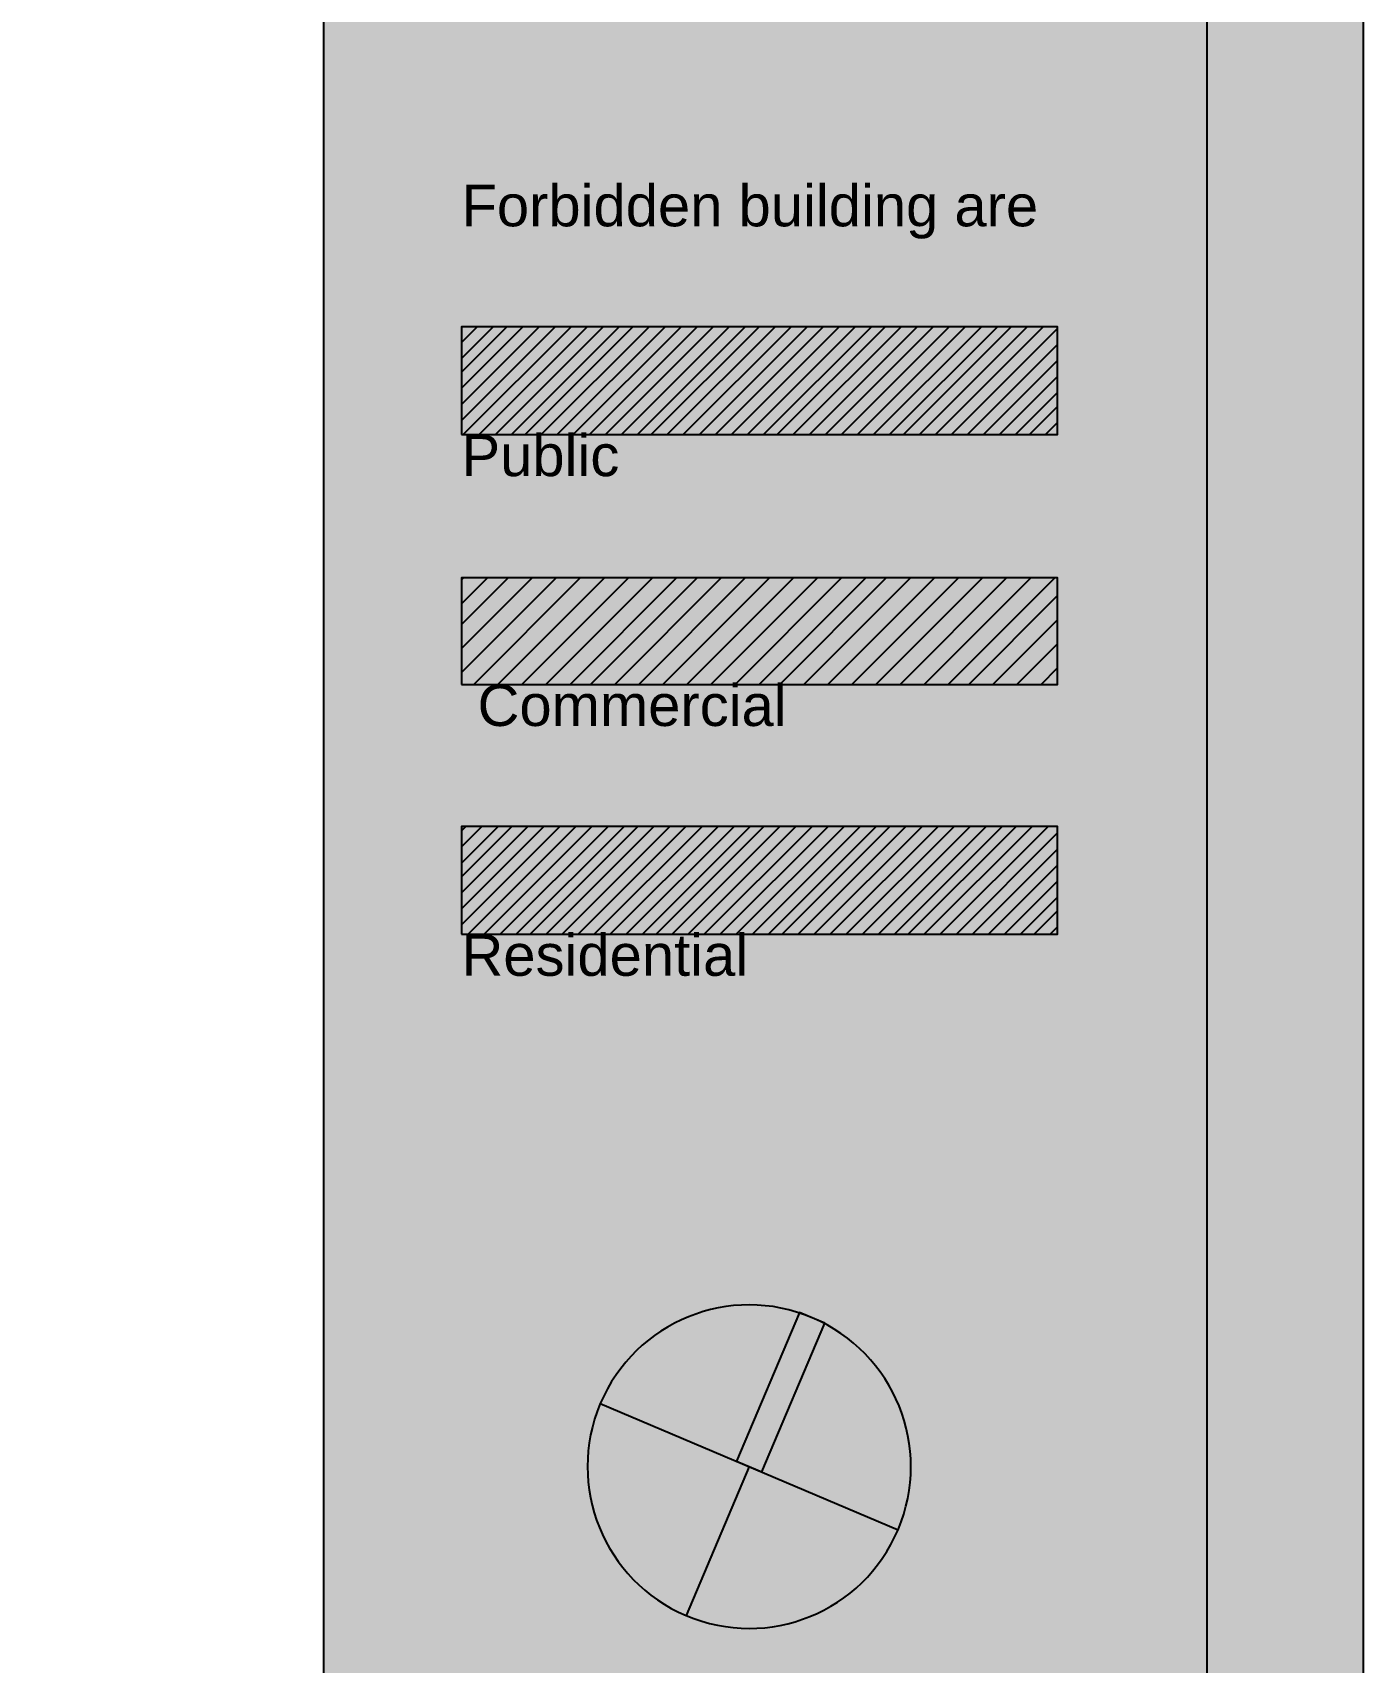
# Model space of a CAD drawing. Header units: metres. Extents: x 183920 to 185578, y 20757 to 21440.
# Drawn here: x 184543.5 to 184618.2, y 20828.3 to 20919.7 of the extents above; entities that cross this region are included whole.
import ezdxf

# ---------------------------------------------------------------- set-up
doc = ezdxf.new("R2010")
doc.units = ezdxf.units.M
for name, pattern in [('Commercial', [0]), ('Light Grey Page Line', [0]), ('Page Lines', [0]), ('Public', [0]), ('Residential', [0]), ('Style Grey Hatch  Line', [0])]:
    doc.linetypes.add(name, pattern=pattern)
for name, color, linetype, true_color in [('Imported blocks_1', 7, 'Continuous', 0xc57dd9), ('Page and Legend', 7, 'Continuous', 0xf890f8), ('Zoning', 7, 'Continuous', 0x47d2e2)]:
    doc.layers.add(name, color=color, linetype=linetype, true_color=true_color)
doc.styles.add('Style_6', font='', dxfattribs={"height": 4.2})
doc.styles.get('Style_6').set_extended_font_data('arial')
pattern_1 = [(45, (0, 0), (-3.535533905932737, 3.535533905932738), []), (45, (0.8999999999999999, 0), (-3.535533905932737, 3.535533905932738), []), (45, (1.8, 0), (-3.535533905932737, 3.535533905932738), []), (45, (2.7, 0), (-3.535533905932737, 3.535533905932738), []), (45, (3.6, 0), (-3.535533905932737, 3.535533905932738), []), (45, (4.5, 0), (-3.535533905932737, 3.535533905932738), []), (45, (5.4, 0), (-3.535533905932737, 3.535533905932738), []), (45, (6.3, 0), (-3.535533905932737, 3.535533905932738), [])]

# ---------------------------------------------------------------- blocks, each defined once
blk = doc.blocks.new('ScaledText_55')
at = {"layer": 'Page and Legend', "insert": (185691.7441220084, 20079.06975461499), "char_height": 4.2, "width": 100.959999763976, "attachment_point": 1, "style": 'Style_6'}
blk.add_mtext('Residential', dxfattribs=at)
blk = doc.blocks.new('ScaledText_85')
at = {"layer": 'Page and Legend', "insert": (185691.7441220084, 20079.06975461499), "char_height": 4.2, "width": 100.959999763976, "attachment_point": 1, "style": 'Style_6'}
blk.add_mtext(' Commercial', dxfattribs=at)
blk = doc.blocks.new('A3  Title block minimal vertical')
at = {"layer": 'Imported blocks_1', "transparency": 33554483}
for points in [[(-0.2099314073314251, -0.1483019521171113), (-0.2005320687812578, -0.1390564406268284), (-0.2005320687812578, 0.1399498981545296), (0.1550605809780995, 0.1399498981545296), (0.1550605809780995, -0.1390564406268284), (-0.2005320687812578, -0.1390564406268284), (-0.2099314073314251, -0.1483019521171113), (0.2099314073314676, -0.1483019521171113), (0.2099314073314676, 0.1483019521171195), (-0.2099314073314251, 0.1483019521171195), (-0.2099314073314251, -0.1483019521171113)], [(0.180620286116124, -0.06146878940172724), (0.1815376347730086, -0.05930185374886622), (0.1819974989308505, -0.05949653224196715), (0.1821822954928767, -0.06129198126765741), (0.1827987791904129, -0.0598357405094971), (0.1830914200181305, -0.05995962682328857), (0.1821740715158963, -0.06212656211083859), (0.1818814305181397, -0.06200267572506291), (0.1816532951524526, -0.05984379838796855), (0.1809129289012087, -0.06159267109188005), (0.180620286116124, -0.06146878940172724)], [(0.176849900335257, -0.07067501146359047), (0.1781794616563782, -0.0712378667982959), (0.1815048096019954, -0.06338282175359325), (0.1801752482808742, -0.06281996641888782), (0.176849900335257, -0.07067501146359047)]]:
    blk.add_hatch(color=256, dxfattribs=at).paths.add_polyline_path(points, flags=0)
at = {"layer": 'Imported blocks_1', "linetype": 'Page Lines'}
blk.add_lwpolyline([(-0.2099314073314248, -0.1483019521171226), (0.2099314073314677, -0.1483019521171226), (0.2099314073314677, 0.1483019521171085), (-0.2099314073314248, 0.1483019521171085), (-0.2099314073314248, -0.1483019521171226)], close=True, dxfattribs=at)
at = {"layer": 'Imported blocks_1', "linetype": 'Light Grey Page Line'}
blk.add_lwpolyline([(-0.2005320687812571, -0.1390564406268426), (0.2016915466515925, -0.1390564406268426), (0.2016915466515925, 0.1399498981545153), (-0.2005320687812571, 0.1399498981545153), (-0.2005320687812571, -0.1390564406268426)], close=True, dxfattribs=at)
at = {"layer": 'Imported blocks_1', "linetype": 'Page Lines'}
for points in [[(0.1550605809780948, 0.1399498873225211), (0.1550605809780948, -0.1390564115214913)], [(0.1696640652904924, -0.06763296629800761), (0.1853741733023694, -0.07428366977652559)], [(0.1775191192964622, -0.07095831803726764), (0.1741937578623408, -0.07881339494414248)]]:
    blk.add_lwpolyline(points, dxfattribs=at)
blk.add_lwpolyline([(0.1853741690138136, -0.07428368252904301, 1), (0.1696640592010107, -0.06763297828812262, 1), (0.1853741690138136, -0.07428368252904301)], format="xyb", close=True, dxfattribs=at)
at = {"layer": 'Imported blocks_1', "linetype": 'Style Grey Hatch  Line'}
blk.add_lwpolyline([(0.176849900335257, -0.07067501146359047), (0.1781794616563782, -0.0712378667982959), (0.1815048096019954, -0.06338282175359325), (0.1801752482808742, -0.06281996641888782), (0.176849900335257, -0.07067501146359047)], close=True, dxfattribs=at)
blk = doc.blocks.new('ScaledText_89')
at = {"layer": 'Page and Legend', "insert": (185691.7441220084, 20079.06975461499), "char_height": 4.2, "width": 100.959999763976, "attachment_point": 1, "style": 'Style_6'}
blk.add_mtext('Public', dxfattribs=at)
blk = doc.blocks.new('ScaledText_111')
at = {"layer": 'Page and Legend', "insert": (185691.7441220085, 20079.06975461499), "char_height": 4.2, "width": 68.46538461538461, "attachment_point": 1, "style": 'Style_6'}
blk.add_mtext('Forbidden building are', dxfattribs=at)

msp = doc.modelspace()

# ---------------------------------------------------------------- hatches: boundary and pattern name
at = {"layer": 'Page and Legend', "transparency": 33554483}
msp.add_hatch(color=256, dxfattribs=at).paths.add_polyline_path([(184567.5832094575, 20911.15574164223), (184601.0237273537, 20911.15574164223), (184601.0237273537, 20917.20294045876), (184567.5832094575, 20917.20294045876), (184567.5832094575, 20911.15574164223)], flags=0)
at = {"layer": 'Page and Legend'}
h = msp.add_hatch(dxfattribs=at)
h.set_pattern_fill('PATTERN_2', color=256, scale=10, style=0, pattern_type=2)
h.set_pattern_definition(pattern_1)
h.paths.add_polyline_path([(184567.5832096186, 20897.14979883496), (184601.0237275147, 20897.14979883496), (184601.0237275147, 20903.19699765147), (184567.5832096186, 20903.19699765147), (184567.5832096186, 20897.14979883496)], flags=0)
h = msp.add_hatch(dxfattribs=at)
h.set_pattern_fill('PATTERN_1', color=256, scale=15, style=0, pattern_type=2)
h.set_pattern_definition([(45, (0, 0), (-5.303300858899106, 5.303300858899107), []), (45, (1.35, 0), (-5.303300858899106, 5.303300858899107), []), (45, (2.7, 0), (-5.303300858899106, 5.303300858899107), []), (45, (4.050000000000001, 0), (-5.303300858899106, 5.303300858899107), []), (45, (5.399999999999999, 0), (-5.303300858899106, 5.303300858899107), []), (45, (6.75, 0), (-5.303300858899106, 5.303300858899107), []), (45, (8.100000000000001, 0), (-5.303300858899106, 5.303300858899107), []), (45, (9.45, 0), (-5.303300858899106, 5.303300858899107), [])])
h.paths.add_polyline_path([(184567.5832096186, 20883.14385602768), (184601.0237275147, 20883.14385602768), (184601.0237275147, 20889.12165007267), (184567.5832096186, 20889.12165007267), (184567.5832096186, 20883.14385602768)], flags=0)
h = msp.add_hatch(dxfattribs=at)
h.set_pattern_fill('PATTERN_3', color=256, scale=10, style=0, pattern_type=2)
h.set_pattern_definition(pattern_1)
h.paths.add_polyline_path([(184567.5832094575, 20869.13791322045), (184601.0237273537, 20869.13791322045), (184601.0237273537, 20875.18511203699), (184567.5832094575, 20875.18511203699), (184567.5832094575, 20869.13791322045)], flags=0)

# ---------------------------------------------------------------- linework, layer by layer
at = {"layer": 'Page and Legend', "linetype": 'Public'}
msp.add_lwpolyline([(184567.5832096186, 20897.14979883496), (184601.0237275147, 20897.14979883496), (184601.0237275147, 20903.19699765147), (184567.5832096186, 20903.19699765147), (184567.5832096186, 20897.14979883496)], close=True, dxfattribs=at)
at = {"layer": 'Page and Legend', "linetype": 'Commercial'}
msp.add_lwpolyline([(184567.5832096186, 20883.14385602768), (184601.0237275147, 20883.14385602768), (184601.0237275147, 20889.12165007267), (184567.5832096186, 20889.12165007267), (184567.5832096186, 20883.14385602768)], close=True, dxfattribs=at)
at = {"layer": 'Page and Legend', "linetype": 'Residential'}
msp.add_lwpolyline([(184567.5832094575, 20869.13791322045), (184601.0237273537, 20869.13791322045), (184601.0237273537, 20875.18511203699), (184567.5832094575, 20875.18511203699), (184567.5832094575, 20869.13791322045)], close=True, dxfattribs=at)

# ---------------------------------------------------------------- block references
at = {"layer": 'Page and Legend', "yscale": 0.5541007879359146}
for name, p, xscale in [('ScaledText_111', (81675.64147813221, 9785.327220066674), 0.5541007879359146), ('ScaledText_89', (81675.64147817754, 9771.321011211097), 0.5541007879356705), ('ScaledText_85', (81675.64147817754, 9757.31480235552), 0.5541007879356705), ('ScaledText_55', (81675.64147817754, 9743.308593499947), 0.5541007879356705)]:
    msp.add_blockref(name, p, dxfattribs=dict(at, xscale=xscale))
at = {"layer": 'Zoning', "xscale": 1062.975773071686, "yscale": 1062.975773071686}
msp.add_blockref('A3  Title block minimal vertical', (184395.0240000002, 20914.71938219974), dxfattribs=at)

doc.saveas('drawing.dxf')
